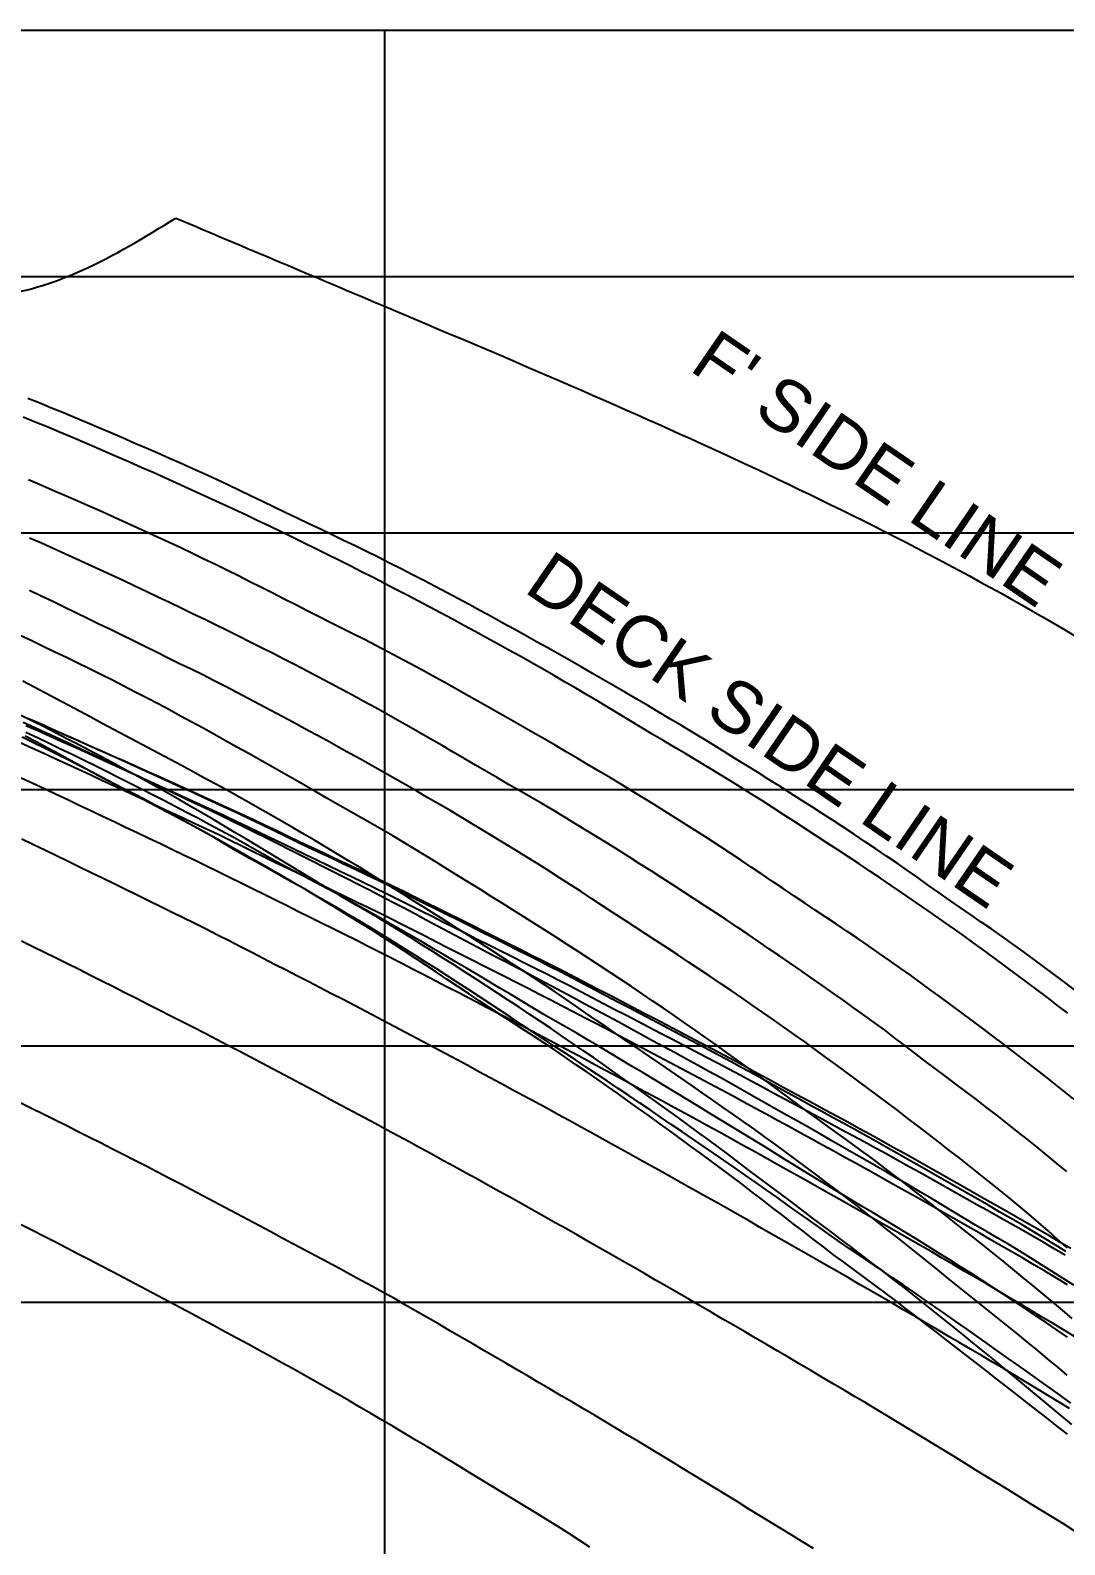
# Model space of a CAD drawing. Header units: millimetres. Extents: x 219888 to 472088, y 91183 to 209983.
# Drawn here: x 441604 to 449671, y 129529 to 141339 of the extents above; entities that cross this region are included whole.
import ezdxf

# ---------------------------------------------------------------- set-up
doc = ezdxf.new("R2010")
doc.units = ezdxf.units.MM
for name, color, linetype in [('Waterlines', 7, 'Continuous'), ('纵剖面图', 7, 'Continuous'), ('网格线和标注', 7, 'Continuous')]:
    doc.layers.add(name, color=color, linetype=linetype)
doc.styles.get("Standard").update_dxf_attribs({"font": 'arial.ttf', "height": 600})

msp = doc.modelspace()

# ---------------------------------------------------------------- linework, layer by layer
at = {"layer": 'Waterlines', "color": 135}
for points in [[(449747.434, 133855.776), (449667.794, 133916.256), (449587.944, 133976.386), (449507.824, 134036.146), (449427.244, 134095.626), (449346.524, 134154.506), (449265.264, 134212.936), (449183.774, 134270.696), (449101.784, 134328.096), (449019.694, 134385.016), (448937.284, 134441.886), (448855.054, 134498.686), (448772.994, 134555.806), (448691.124, 134613.286), (448609.324, 134670.946), (448527.444, 134728.526), (448445.554, 134785.776), (448363.204, 134842.806), (448280.754, 134899.286), (448197.814, 134955.446), (448114.754, 135011.056), (448031.324, 135066.416), (447947.734, 135121.416), (447864.054, 135176.086), (447780.114, 135230.566), (447696.024, 135284.806), (447611.904, 135338.746), (447527.534, 135392.546), (447443.044, 135446.136), (447358.434, 135499.496), (447273.724, 135552.656), (447188.854, 135605.626), (447103.874, 135658.376), (447018.774, 135710.916), (446933.524, 135763.236), (446848.144, 135815.336), (446762.634, 135867.216), (446676.994, 135918.856), (446591.194, 135970.296), (446505.294, 136021.496), (446419.234, 136072.486), (446333.064, 136123.256), (446246.774, 136173.806), (446160.354, 136224.146), (446073.814, 136274.276), (445987.134, 136324.216), (445900.324, 136373.966), (445813.474, 136423.506), (445726.464, 136472.866), (445639.384, 136522.046), (445552.154, 136571.056), (445464.854, 136619.836), (445377.434, 136668.406), (445289.854, 136716.756), (445202.174, 136764.846), (445114.314, 136812.696), (445026.304, 136860.266), (444938.194, 136907.526), (444849.864, 136954.506), (444761.374, 137001.156), (444672.724, 137047.476), (444583.914, 137093.426), (444494.864, 137139.016), (444405.634, 137184.236), (444316.244, 137229.026), (444226.614, 137273.446), (444136.854, 137317.536), (444046.934, 137361.326), (443956.924, 137404.856), (443866.834, 137448.136), (443776.504, 137491.326), (443686.294, 137534.286), (443595.894, 137577.226), (443505.774, 137620.056), (443415.384, 137663.176), (443325.374, 137706.586), (443235.564, 137750.466), (443145.594, 137794.096), (443054.974, 137836.846), (442964.044, 137878.586), (442872.764, 137919.746), (442781.384, 137960.466), (442689.894, 138000.866), (442598.294, 138040.996), (442506.514, 138080.936), (442414.724, 138120.636), (442322.814, 138160.146), (442230.814, 138199.476), (442138.784, 138238.596), (442046.644, 138277.536), (441954.444, 138316.256), (441862.134, 138354.786), (441769.724, 138393.086), (441677.254, 138431.116), (441584.664, 138468.876)], [(449694.464, 133674.056), (449615.064, 133734.996), (449535.474, 133795.666), (449455.714, 133856.056), (449375.754, 133916.196), (449295.604, 133976.056), (449215.224, 134035.626), (449134.624, 134094.876), (449053.794, 134153.826), (448972.724, 134212.436), (448891.424, 134270.736), (448809.874, 134328.716), (448728.094, 134386.366), (448646.114, 134443.696), (448563.894, 134500.736), (448481.484, 134557.486), (448398.994, 134613.886), (448316.204, 134670.116), (448233.224, 134726.116), (448150.154, 134781.876), (448066.934, 134837.426), (447983.594, 134892.776), (447900.124, 134947.956), (447816.564, 135002.946), (447732.864, 135057.766), (447649.074, 135112.396), (447565.154, 135166.846), (447481.124, 135221.106), (447396.954, 135275.156), (447312.674, 135328.946), (447228.144, 135382.566), (447143.514, 135435.826), (447058.604, 135488.776), (446973.594, 135541.156), (446888.134, 135593.096), (446802.314, 135644.536), (446716.224, 135695.576), (446630.104, 135746.356), (446543.974, 135797.256), (446457.954, 135848.516), (446372.294, 135899.976), (446286.474, 135951.696), (446200.724, 136003.386), (446115.074, 136054.866), (446029.124, 136106.276), (445943.084, 136157.406), (445856.954, 136208.186), (445770.544, 136258.676), (445683.904, 136308.806), (445597.144, 136358.506), (445510.114, 136407.906), (445422.904, 136456.986), (445335.534, 136505.756), (445248.084, 136554.206), (445160.394, 136602.446), (445072.594, 136650.406), (444984.644, 136698.116), (444896.554, 136745.576), (444808.364, 136792.796), (444719.994, 136839.786), (444631.574, 136886.526), (444542.994, 136933.036), (444454.294, 136979.286), (444365.444, 137025.316), (444276.504, 137071.076), (444187.414, 137116.586), (444098.184, 137161.846), (444008.834, 137206.826), (443919.334, 137251.546), (443829.724, 137295.986), (443739.984, 137340.156), (443650.084, 137384.066), (443560.034, 137427.686), (443469.874, 137471.036), (443379.584, 137514.106), (443289.164, 137556.906), (443198.604, 137599.426), (443107.924, 137641.676), (443017.084, 137683.666), (442926.174, 137725.376), (442835.154, 137766.826), (442743.984, 137808.036), (442652.694, 137849.006), (442561.324, 137889.716), (442469.814, 137930.206), (442378.214, 137970.456), (442286.544, 138010.466), (442194.754, 138050.256), (442102.854, 138089.826), (442010.904, 138129.166), (441918.834, 138168.306), (441826.674, 138207.216), (441734.444, 138245.906), (441642.104, 138284.396), (441549.664, 138322.666)], [(449742.164, 133002.056), (449664.304, 133064.916), (449586.084, 133127.346), (449507.544, 133189.376), (449428.724, 133251.016), (449349.604, 133312.306), (449270.274, 133373.266), (449190.774, 133433.906), (449111.034, 133494.336), (449031.104, 133554.516), (448950.994, 133614.476), (448870.754, 133674.196), (448790.324, 133733.716), (448709.774, 133792.976), (448629.034, 133851.996), (448548.164, 133910.766), (448466.964, 133969.336), (448385.664, 134027.536), (448304.014, 134085.416), (448222.224, 134142.716), (448139.914, 134199.546), (448057.214, 134255.786), (447974.114, 134311.526), (447890.914, 134366.876), (447807.584, 134422.246), (447724.334, 134477.916), (447641.474, 134533.766), (447558.494, 134589.936), (447475.594, 134646.086), (447392.814, 134702.036), (447309.744, 134757.976), (447226.584, 134813.666), (447143.384, 134868.996), (447059.814, 134924.136), (446976.054, 134978.886), (446892.034, 135033.296), (446807.944, 135087.266), (446723.494, 135141.006), (446638.854, 135194.416), (446554.014, 135247.506), (446469.004, 135300.296), (446383.904, 135352.746), (446298.564, 135404.966), (446213.024, 135456.916), (446127.374, 135508.586), (446041.564, 135559.996), (445955.574, 135611.176), (445869.444, 135662.096), (445783.194, 135712.776), (445696.804, 135763.226), (445610.284, 135813.446), (445523.674, 135863.456), (445436.934, 135913.276), (445350.044, 135962.926), (445263.104, 136012.376), (445176.054, 136061.676), (445088.904, 136110.786), (445001.644, 136159.736), (444914.304, 136208.486), (444826.854, 136257.056), (444739.344, 136305.376), (444651.594, 136353.536), (444563.894, 136401.296), (444475.884, 136448.776), (444387.534, 136495.816), (444298.944, 136541.996), (444209.784, 136587.166), (444120.144, 136631.686), (444030.514, 136676.376), (443941.274, 136721.506), (443852.094, 136766.966), (443763.014, 136812.486), (443673.794, 136858.066), (443584.714, 136903.476), (443495.444, 136948.826), (443406.264, 136993.926), (443316.824, 137038.886), (443227.304, 137083.596), (443137.644, 137128.026), (443047.814, 137172.126), (442957.854, 137215.846), (442867.684, 137259.186), (442777.354, 137302.176), (442686.854, 137344.786), (442596.274, 137387.026), (442505.444, 137428.986), (442414.504, 137470.596), (442323.354, 137511.926), (442232.114, 137552.946), (442140.724, 137593.686), (442049.254, 137634.146), (441957.604, 137674.366), (441865.944, 137714.316), (441774.104, 137754.066), (441682.204, 137793.586), (441590.234, 137832.886)], [(449686.474, 132438.576), (449609.594, 132502.686), (449532.344, 132566.336), (449454.734, 132629.506), (449376.714, 132692.226), (449298.354, 132754.446), (449219.704, 132816.176), (449140.684, 132877.586), (449061.444, 132938.656), (448982.004, 132999.456), (448902.274, 133060.096), (448822.534, 133120.476), (448742.734, 133180.646), (448662.714, 133240.826), (448582.774, 133300.916), (448503.014, 133361.016), (448423.504, 133421.556), (448344.204, 133482.606), (448264.234, 133543.016), (448183.574, 133602.296), (448102.504, 133660.956), (448021.054, 133719.286), (447939.444, 133777.286), (447857.614, 133835.066), (447775.724, 133892.556), (447693.674, 133949.856), (447611.474, 134006.956), (447529.154, 134063.856), (447446.724, 134120.536), (447364.114, 134177.036), (447281.384, 134233.336), (447198.514, 134289.406), (447115.484, 134345.266), (447032.294, 134400.886), (446948.934, 134456.236), (446865.414, 134511.356), (446781.734, 134566.226), (446697.914, 134620.846), (446613.944, 134675.256), (446529.794, 134729.456), (446445.534, 134783.426), (446361.144, 134837.156), (446276.564, 134890.686), (446191.854, 134943.976), (446106.944, 134997.076), (446022.124, 135049.766), (445936.974, 135102.266), (445851.644, 135154.456), (445766.094, 135206.256), (445680.364, 135257.496), (445594.084, 135308.226), (445507.544, 135358.276), (445420.584, 135408.166), (445333.884, 135458.076), (445247.274, 135508.366), (445160.854, 135558.836), (445074.514, 135609.346), (444988.014, 135659.906), (444901.664, 135710.266), (444815.074, 135760.586), (444728.374, 135810.706), (444641.744, 135860.526), (444554.804, 135910.186), (444467.704, 135959.536), (444380.454, 136008.536), (444292.994, 136057.166), (444205.314, 136105.406), (444117.424, 136153.276), (444029.354, 136200.766), (443941.084, 136247.906), (443852.644, 136294.676), (443764.074, 136341.076), (443675.244, 136387.186), (443586.264, 136432.986), (443497.114, 136478.476), (443407.784, 136523.676), (443318.384, 136568.566), (443228.814, 136613.216), (443139.124, 136657.606), (443049.324, 136701.746), (442959.454, 136745.656), (442869.424, 136789.376), (442779.294, 136832.886), (442689.114, 136876.196), (442598.794, 136919.336), (442508.434, 136962.266), (442417.994, 137005.006), (442327.434, 137047.556), (442236.724, 137089.946), (442145.994, 137132.086), (442055.174, 137174.006), (441964.254, 137215.646), (441873.104, 137257.056), (441781.964, 137298.056), (441690.504, 137338.696), (441598.854, 137378.776)], [(449691.244, 131844.756), (449615.554, 131909.976), (449540.334, 131975.876), (449465.284, 132042.066), (449389.584, 132107.576), (449312.754, 132172.166), (449235.494, 132235.686), (449157.684, 132298.756), (449079.464, 132361.476), (449001.174, 132423.776), (448922.644, 132485.796), (448843.864, 132547.636), (448764.944, 132609.256), (448685.924, 132670.616), (448606.704, 132731.826), (448527.324, 132792.826), (448447.854, 132853.596), (448368.174, 132914.206), (448288.354, 132974.586), (448208.364, 133034.756), (448128.204, 133094.686), (448047.894, 133154.366), (447967.384, 133213.816), (447886.694, 133273.016), (447805.844, 133331.966), (447724.784, 133390.666), (447643.474, 133449.176), (447562.054, 133507.366), (447480.434, 133565.286), (447398.644, 133622.906), (447316.634, 133680.246), (447234.444, 133737.286), (447152.044, 133794.006), (447069.304, 133850.506), (446986.434, 133906.586), (446903.364, 133962.326), (446820.094, 134017.756), (446736.504, 134073.016), (446652.934, 134127.956), (446569.254, 134182.706), (446485.314, 134237.446), (446401.564, 134292.016), (446317.654, 134346.746), (446234.054, 134401.516), (446150.384, 134456.616), (446066.904, 134511.726), (445983.344, 134566.786), (445899.544, 134621.666), (445815.704, 134676.086), (445731.344, 134730.286), (445646.924, 134783.966), (445562.124, 134837.376), (445477.274, 134890.356), (445392.114, 134943.096), (445306.884, 134995.466), (445221.384, 135047.616), (445135.754, 135099.456), (445049.984, 135151.016), (444964.034, 135202.326), (444877.914, 135253.346), (444791.624, 135304.116), (444705.224, 135354.586), (444618.614, 135404.816), (444531.914, 135454.736), (444444.984, 135504.396), (444357.954, 135553.766), (444270.734, 135602.846), (444183.344, 135651.686), (444095.854, 135700.286), (444008.224, 135748.666), (443920.494, 135796.826), (443832.654, 135844.806), (443744.704, 135892.586), (443656.644, 135940.186), (443568.464, 135987.606), (443480.204, 136034.846), (443391.874, 136081.876), (443303.524, 136128.626), (443215.094, 136175.126), (443126.304, 136221.436), (443037.634, 136267.106), (442948.164, 136311.976), (442858.134, 136355.606), (442767.944, 136399.646), (442678.054, 136443.906), (442588.194, 136488.256), (442498.424, 136532.546), (442408.654, 136576.796), (442318.884, 136620.956), (442228.964, 136665.076), (442139.034, 136709.056), (442049.084, 136752.876), (441959.014, 136796.566), (441868.864, 136840.066), (441778.624, 136883.346), (441688.244, 136926.386), (441597.774, 136969.096)], [(449728.574, 131292.796), (449652.384, 131357.666), (449575.844, 131422.146), (449498.984, 131486.286), (449421.874, 131550.096), (449344.504, 131613.636), (449267.074, 131676.866), (449189.344, 131739.996), (449111.494, 131802.916), (449033.514, 131865.646), (448955.394, 131928.216), (448877.134, 131990.616), (448798.774, 132052.836), (448720.274, 132114.876), (448641.614, 132176.736), (448562.834, 132238.386), (448483.894, 132299.776), (448404.644, 132361.006), (448325.284, 132421.836), (448245.544, 132482.336), (448165.644, 132542.166), (448085.134, 132601.596), (448004.224, 132660.526), (447923.014, 132719.116), (447841.794, 132777.516), (447760.604, 132836.136), (447679.794, 132895.016), (447598.974, 132954.286), (447518.484, 133013.516), (447437.804, 133072.926), (447357.114, 133132.256), (447276.504, 133191.346), (447195.614, 133250.376), (447114.574, 133309.196), (447033.364, 133367.726), (446952.094, 133425.876), (446870.434, 133483.836), (446788.564, 133541.466), (446706.504, 133598.786), (446624.214, 133655.796), (446541.744, 133712.496), (446459.104, 133768.866), (446376.214, 133824.996), (446293.144, 133880.806), (446209.884, 133936.366), (446126.494, 133991.606), (446042.854, 134046.636), (445959.104, 134101.386), (445875.174, 134155.896), (445791.104, 134210.166), (445706.874, 134264.216), (445622.504, 134318.036), (445538.024, 134371.686), (445453.444, 134425.146), (445368.734, 134478.456), (445283.964, 134531.626), (445199.094, 134584.656), (445114.144, 134637.566), (445029.144, 134690.346), (444944.024, 134743.006), (444858.824, 134795.576), (444773.614, 134847.956), (444688.254, 134900.246), (444602.774, 134952.386), (444517.604, 135004.096), (444431.884, 135055.746), (444346.034, 135106.586), (444258.764, 135155.846), (444171.614, 135205.286), (444084.554, 135255.046), (443997.704, 135304.766), (443910.834, 135354.516), (443823.954, 135404.216), (443737.014, 135453.896), (443650.064, 135503.466), (443563.074, 135552.976), (443476.054, 135602.366), (443388.954, 135651.646), (443301.814, 135700.796), (443214.544, 135749.806), (443127.174, 135798.646), (443039.724, 135847.246), (442952.124, 135895.616), (442864.374, 135943.686), (442776.434, 135991.436), (442688.334, 136038.836), (442600.064, 136085.846), (442511.434, 136132.526), (442422.694, 136178.736), (442333.724, 136224.526), (442244.514, 136269.866), (442155.114, 136314.796), (442065.504, 136359.306), (441975.644, 136403.446), (441885.664, 136447.206), (441795.454, 136490.646), (441705.134, 136533.776), (441614.744, 136576.616), (441524.184, 136619.256)], [(449689.644, 130850.236), (449613.104, 130914.666), (449536.574, 130978.826), (449459.844, 131042.836), (449382.894, 131106.606), (449305.594, 131169.736), (449227.214, 131231.726), (449148.824, 131294.126), (449070.734, 131356.996), (448992.944, 131419.786), (448915.094, 131482.666), (448837.274, 131545.486), (448759.364, 131608.306), (448681.454, 131671.006), (448603.464, 131733.646), (448525.434, 131796.166), (448447.264, 131858.586), (448369.024, 131920.846), (448290.644, 131982.956), (448212.134, 132044.866), (448133.414, 132106.546), (448054.534, 132167.986), (447975.424, 132229.156), (447896.124, 132290.046), (447816.604, 132350.646), (447736.794, 132410.936), (447656.794, 132470.886), (447576.534, 132530.516), (447495.934, 132589.886), (447415.264, 132648.816), (447334.254, 132707.486), (447253.014, 132765.866), (447171.554, 132823.936), (447089.934, 132881.706), (447008.084, 132939.216), (446926.094, 132996.476), (446843.974, 133053.526), (446761.714, 133110.406), (446679.374, 133167.116), (446596.904, 133223.726), (446514.384, 133280.206), (446431.814, 133336.596), (446349.204, 133392.916), (446266.644, 133449.116), (446183.904, 133505.406), (446101.254, 133561.666), (446018.764, 133617.936), (445936.504, 133674.386), (445854.544, 133731.406), (445772.194, 133788.506), (445689.214, 133844.566), (445605.834, 133899.966), (445522.164, 133955.036), (445438.454, 134009.806), (445354.654, 134064.366), (445270.704, 134118.776), (445186.684, 134173.026), (445102.584, 134227.116), (445018.384, 134281.066), (444934.074, 134334.876), (444849.684, 134388.546), (444765.224, 134442.046), (444680.624, 134495.406), (444595.944, 134548.586), (444511.134, 134601.596), (444426.214, 134654.386), (444341.164, 134706.956), (444255.934, 134759.306), (444170.554, 134811.396), (444085.044, 134863.236), (443999.354, 134914.816), (443913.494, 134966.136), (443827.514, 135017.166), (443741.344, 135067.906), (443655.054, 135118.336), (443568.524, 135168.506), (443481.864, 135218.346), (443395.044, 135267.866), (443307.934, 135317.126), (443220.714, 135365.996), (443133.344, 135414.526), (443045.784, 135462.686), (442957.864, 135510.606), (442869.924, 135558.116), (442781.854, 135605.316), (442693.474, 135652.376), (442605.174, 135699.186), (442516.854, 135745.866), (442428.344, 135792.636), (442340.064, 135839.396), (442251.764, 135886.476), (442163.764, 135933.826), (442075.894, 135981.366), (441987.944, 136028.966), (441899.824, 136076.416), (441811.514, 136123.526), (441723.124, 136170.146), (441634.304, 136216.406), (441545.424, 136262.156)], [(449718.854, 131837.426), (449632.794, 131888.156), (449546.474, 131938.786), (449460.124, 131989.166), (449373.744, 132039.236), (449287.084, 132088.886), (449200.004, 132137.906), (449112.634, 132186.856), (449025.434, 132236.186), (448938.474, 132285.586), (448851.464, 132335.056), (448764.494, 132384.446), (448677.514, 132433.746), (448590.384, 132483.006), (448503.304, 132532.066), (448416.044, 132581.036), (448328.714, 132629.816), (448241.284, 132678.376), (448153.724, 132726.706), (448066.064, 132774.826), (447978.344, 132822.756), (447890.484, 132870.546), (447802.634, 132918.176), (447714.614, 132965.766), (447626.684, 133013.206), (447538.664, 133060.676), (447450.704, 133108.146), (447362.894, 133155.786), (447275.354, 133203.756), (447187.584, 133251.816), (447099.454, 133299.446), (447011.104, 133346.606), (446922.704, 133393.426), (446834.164, 133440.126), (446745.634, 133486.686), (446657.064, 133533.166), (446568.524, 133579.576), (446479.894, 133625.956), (446391.264, 133672.276), (446302.624, 133718.566), (446213.934, 133764.806), (446125.254, 133811.026), (446036.494, 133857.216), (445947.684, 133903.376), (445859.114, 133949.336), (445770.454, 133995.206), (445681.844, 134040.596), (445591.974, 134085.216), (445502.334, 134130.106), (445412.864, 134174.996), (445323.494, 134219.836), (445234.084, 134264.686), (445144.664, 134309.516), (445055.274, 134354.276), (444965.804, 134399.026), (444876.324, 134443.716), (444786.834, 134488.326), (444697.304, 134532.856), (444607.694, 134577.306), (444518.034, 134621.606), (444428.274, 134665.746), (444338.494, 134709.586), (444248.624, 134753.036), (444158.334, 134796.176), (444068.014, 134838.796), (443977.504, 134881.096), (443886.764, 134923.396), (443796.154, 134965.946), (443705.854, 135008.836), (443615.644, 135051.896), (443525.244, 135095.066), (443434.974, 135138.026), (443344.524, 135180.856), (443254.034, 135223.406), (443163.344, 135265.716), (443072.614, 135307.666), (442981.654, 135349.356), (442890.594, 135390.756), (442799.474, 135431.896), (442708.244, 135472.876), (442616.934, 135513.696), (442525.594, 135554.396), (442434.244, 135594.976), (442342.754, 135635.536), (442251.384, 135675.966), (442159.864, 135716.436), (442068.694, 135756.776), (441977.294, 135797.336), (441886.134, 135838.196), (441795.084, 135879.226), (441703.384, 135919.556), (441611.244, 135959.276), (441519.254, 135998.606)], [(449726.054, 130466.426), (449649.074, 130530.366), (449572.074, 130594.296), (449495.114, 130658.186), (449418.054, 130722.066), (449341.014, 130785.886), (449263.944, 130849.646), (449186.734, 130913.396), (449109.494, 130977.006), (449032.164, 131040.486), (448954.704, 131103.826), (448877.084, 131166.976), (448799.324, 131229.926), (448721.374, 131292.646), (448643.194, 131355.146), (448564.844, 131417.376), (448486.244, 131479.356), (448407.464, 131541.046), (448328.454, 131602.506), (448249.304, 131663.646), (448169.904, 131724.596), (448090.354, 131785.326), (448010.694, 131845.866), (447930.904, 131906.276), (447851.024, 131966.546), (447771.094, 132026.706), (447691.084, 132086.796), (447611.034, 132146.796), (447530.914, 132206.786), (447450.864, 132266.686), (447370.784, 132326.626), (447290.824, 132386.576), (447210.944, 132446.796), (447131.744, 132507.396), (447052.194, 132568.226), (446971.844, 132628.316), (446891.234, 132687.836), (446810.434, 132747.006), (446729.504, 132805.896), (446648.404, 132864.566), (446567.194, 132923.036), (446485.854, 132981.316), (446404.364, 133039.396), (446322.764, 133097.306), (446241.024, 133155.036), (446159.144, 133212.566), (446077.114, 133269.906), (445994.964, 133327.016), (445912.654, 133383.926), (445830.164, 133440.596), (445747.524, 133497.006), (445664.694, 133553.156), (445581.704, 133609.016), (445498.504, 133664.646), (445415.154, 133720.006), (445331.634, 133775.136), (445247.954, 133830.026), (445164.134, 133884.676), (445080.164, 133939.106), (444996.024, 133993.306), (444911.754, 134047.276), (444827.344, 134100.996), (444742.734, 134154.486), (444658.124, 134207.596), (444573.204, 134260.476), (444488.134, 134312.976), (444402.674, 134365.086), (444316.994, 134416.426), (444230.784, 134466.926), (444144.064, 134517.266), (444057.764, 134567.996), (443971.854, 134619.266), (443886.024, 134670.886), (443800.344, 134722.586), (443714.584, 134774.416), (443628.964, 134826.166), (443543.234, 134877.906), (443457.574, 134929.536), (443371.774, 134981.116), (443285.964, 135032.546), (443200.034, 135083.826), (443113.974, 135134.936), (443027.814, 135185.806), (442941.494, 135236.396), (442854.994, 135286.686), (442768.274, 135336.636), (442681.374, 135386.206), (442594.234, 135435.406), (442506.864, 135484.196), (442419.274, 135532.576), (442331.444, 135580.546), (442243.404, 135628.116), (442155.194, 135675.266), (442066.694, 135722.106), (441978.064, 135768.566), (441889.264, 135814.706), (441800.334, 135860.526), (441711.234, 135906.096), (441622.024, 135951.416), (441532.694, 135996.526)], [(449680.404, 131815.466), (449594.894, 131867.346), (449509.504, 131919.006), (449424.004, 131970.646), (449338.844, 132022.376), (449252.074, 132073.076), (449165.434, 132123.236), (449078.734, 132173.256), (448992.004, 132223.196), (448905.294, 132273.016), (448818.534, 132322.776), (448731.744, 132372.456), (448644.904, 132422.056), (448558.004, 132471.576), (448471.084, 132520.986), (448384.074, 132570.266), (448296.944, 132619.426), (448209.724, 132668.386), (448122.464, 132717.046), (448035.014, 132765.466), (447947.424, 132813.636), (447859.734, 132861.536), (447771.934, 132909.246), (447684.104, 132956.876), (447596.334, 133004.666), (447508.674, 133052.966), (447421.134, 133101.546), (447333.584, 133149.996), (447246.014, 133198.056), (447158.004, 133245.926), (447069.894, 133293.446), (446981.704, 133340.676), (446893.424, 133387.696), (446805.094, 133434.586), (446716.704, 133481.376), (446628.264, 133528.076), (446539.824, 133574.706), (446451.304, 133621.306), (446362.814, 133667.826), (446274.254, 133714.336), (446185.694, 133760.816), (446097.054, 133807.276), (446008.444, 133853.706), (445919.964, 133900.036), (445831.554, 133946.296), (445743.344, 133992.476), (445654.034, 134038.336), (445564.674, 134083.616), (445475.364, 134128.796), (445386.084, 134173.916), (445296.804, 134218.966), (445207.514, 134263.976), (445118.174, 134308.936), (445028.814, 134353.856), (444939.444, 134398.706), (444850.004, 134443.506), (444760.574, 134488.216), (444671.094, 134532.846), (444581.524, 134577.376), (444491.874, 134621.786), (444402.124, 134666.036), (444312.314, 134709.996), (444222.484, 134753.566), (444132.454, 134796.796), (444042.234, 134839.626), (443951.834, 134882.126), (443861.294, 134924.516), (443770.714, 134967.266), (443680.704, 135010.506), (443590.574, 135054.246), (443500.624, 135097.926), (443410.424, 135141.516), (443320.234, 135184.756), (443229.914, 135227.666), (443139.434, 135270.246), (443048.704, 135312.566), (442957.924, 135354.546), (442867.034, 135396.296), (442776.084, 135437.856), (442685.034, 135479.286), (442593.954, 135520.586), (442502.864, 135561.786), (442411.724, 135602.896), (442320.504, 135643.946), (442229.284, 135684.936), (442138.014, 135725.886), (442046.764, 135766.766), (441955.624, 135807.566), (441864.344, 135848.396), (441773.214, 135889.206), (441682.494, 135930.196), (441590.344, 135970.156)], [(449719.114, 130632.776), (449637.994, 130691.296), (449556.684, 130749.596), (449475.264, 130807.686), (449393.794, 130865.596), (449312.164, 130923.456), (449230.494, 130981.216), (449148.814, 131038.886), (449067.074, 131096.516), (448985.284, 131154.066), (448903.434, 131211.546), (448821.554, 131268.946), (448739.614, 131326.276), (448657.634, 131383.506), (448575.544, 131440.656), (448493.414, 131497.656), (448411.264, 131554.426), (448328.864, 131611.066), (448246.184, 131667.376), (448163.314, 131722.966), (448080.084, 131778.076), (447996.834, 131833.906), (447914.544, 131890.786), (447832.634, 131948.466), (447751.034, 132006.376), (447669.524, 132064.346), (447588.024, 132122.316), (447506.494, 132180.196), (447424.834, 132238.016), (447343.084, 132295.676), (447261.254, 132353.166), (447179.334, 132410.476), (447097.254, 132467.626), (447015.054, 132524.566), (446932.684, 132581.356), (446850.274, 132637.946), (446767.724, 132694.416), (446685.114, 132750.746), (446602.414, 132806.976), (446519.634, 132863.126), (446436.804, 132919.156), (446353.904, 132975.106), (446270.974, 133030.946), (446187.954, 133086.726), (446104.834, 133142.456), (446021.734, 133198.036), (445938.454, 133253.566), (445855.064, 133308.976), (445772.074, 133363.806), (445688.334, 133417.626), (445604.534, 133473.016), (445521.124, 133528.526), (445437.804, 133583.896), (445354.384, 133639.196), (445270.944, 133694.316), (445187.404, 133749.306), (445103.774, 133804.126), (445020.034, 133858.776), (444936.154, 133913.236), (444852.154, 133967.496), (444768.004, 134021.516), (444683.694, 134075.296), (444599.204, 134128.796), (444514.504, 134181.986), (444429.604, 134234.796), (444344.434, 134287.206), (444258.964, 134339.176), (444173.244, 134390.706), (444087.274, 134441.806), (444001.064, 134492.496), (443914.594, 134542.826), (443827.904, 134592.776), (443740.994, 134642.386), (443654.074, 134691.576), (443566.754, 134740.646), (443479.544, 134789.356), (443392.394, 134837.896), (443305.174, 134886.596), (443218.344, 134935.886), (443132.304, 134986.736), (443046.214, 135037.556), (442959.044, 135087.186), (442871.624, 135135.836), (442783.874, 135183.996), (442695.944, 135231.716), (442607.864, 135279.096), (442519.634, 135326.176), (442431.234, 135372.986), (442342.724, 135419.536), (442254.084, 135465.826), (442165.324, 135511.876), (442076.394, 135557.696), (441987.394, 135603.256), (441898.234, 135648.576), (441809.004, 135693.626), (441719.564, 135738.436), (441630.004, 135782.976), (441540.374, 135827.236)], [(449742.794, 131552.086), (449658.384, 131605.866), (449573.934, 131659.336), (449489.394, 131712.496), (449404.534, 131765.376), (449319.304, 131817.776), (449233.724, 131869.326), (449147.824, 131919.986), (449061.334, 131970.696), (448975.454, 132021.726), (448889.554, 132073.256), (448803.754, 132124.796), (448717.954, 132176.226), (448632.064, 132227.496), (448546.064, 132278.546), (448459.844, 132329.446), (448373.604, 132380.056), (448287.194, 132430.456), (448200.704, 132480.616), (448114.054, 132530.596), (448027.334, 132580.406), (447940.564, 132630.066), (447853.704, 132679.646), (447766.784, 132729.126), (447679.824, 132778.536), (447592.844, 132827.846), (447505.804, 132877.126), (447418.754, 132926.326), (447331.614, 132975.506), (447244.384, 133024.696), (447157.574, 133073.606), (447070.844, 133122.476), (446983.434, 133171.526), (446895.644, 133219.756), (446807.764, 133267.896), (446719.994, 133315.896), (446632.224, 133363.826), (446544.424, 133411.716), (446456.614, 133459.546), (446368.774, 133507.336), (446280.874, 133555.076), (446192.974, 133602.746), (446105.024, 133650.366), (446017.034, 133697.906), (445929.024, 133745.356), (445840.924, 133792.716), (445752.724, 133839.966), (445664.434, 133887.046), (445576.104, 133933.906), (445487.774, 133980.486), (445399.334, 134026.876), (445310.754, 134073.106), (445222.074, 134119.226), (445133.374, 134165.326), (445044.714, 134211.606), (444956.214, 134258.336), (444868.064, 134305.556), (444780.114, 134352.956), (444691.844, 134400.396), (444603.554, 134447.476), (444515.114, 134494.216), (444426.494, 134540.576), (444337.684, 134586.606), (444248.724, 134632.366), (444159.674, 134677.936), (444070.584, 134723.316), (443981.424, 134768.566), (443892.174, 134813.716), (443802.864, 134858.766), (443713.544, 134903.716), (443624.154, 134948.566), (443534.724, 134993.346), (443445.264, 135038.016), (443355.724, 135082.606), (443266.204, 135127.036), (443176.674, 135171.276), (443087.034, 135215.286), (442997.274, 135258.566), (442906.444, 135300.586), (442815.734, 135343.616), (442725.524, 135386.796), (442635.204, 135430.116), (442545.024, 135473.356), (442454.844, 135516.556), (442364.574, 135559.686), (442274.314, 135602.726), (442183.984, 135645.636), (442093.564, 135688.426), (442003.124, 135731.036), (441912.544, 135773.466), (441821.894, 135815.656), (441731.054, 135857.596), (441640.134, 135899.146), (441549.054, 135940.296)], [(449692.944, 130389.476), (449614.164, 130451.096), (449535.304, 130512.696), (449456.444, 130574.246), (449377.654, 130635.726), (449298.734, 130697.286), (449219.844, 130758.826), (449140.954, 130820.336), (449062.054, 130881.816), (448983.154, 130943.246), (448904.204, 131004.656), (448825.194, 131066.026), (448746.164, 131127.306), (448667.094, 131188.496), (448587.874, 131249.656), (448508.614, 131310.656), (448429.284, 131371.486), (448349.744, 131432.196), (448270.134, 131492.546), (448190.184, 131552.596), (448109.964, 131612.236), (448029.504, 131671.576), (447948.934, 131730.916), (447868.634, 131790.476), (447788.634, 131850.686), (447709.224, 131911.426), (447629.974, 131972.676), (447550.994, 132033.976), (447472.044, 132095.266), (447392.844, 132156.606), (447313.714, 132217.636), (447234.234, 132278.576), (447154.614, 132339.196), (447074.854, 132399.486), (446994.774, 132459.506), (446914.514, 132519.196), (446834.044, 132578.626), (446753.414, 132637.796), (446672.604, 132696.756), (446591.644, 132755.496), (446510.554, 132814.046), (446429.314, 132872.406), (446347.944, 132930.556), (446266.414, 132988.536), (446184.774, 133046.296), (446102.994, 133103.846), (446021.054, 133161.156), (445938.894, 133218.236), (445856.654, 133274.936), (445774.024, 133331.356), (445691.154, 133387.246), (445607.904, 133442.516), (445524.254, 133497.146), (445440.184, 133551.366), (445355.954, 133605.536), (445271.954, 133659.976), (445188.454, 133714.956), (445105.314, 133770.406), (445022.104, 133826.236), (444939.174, 133881.956), (444855.994, 133937.776), (444772.774, 133993.396), (444689.554, 134048.706), (444605.984, 134103.836), (444522.254, 134158.586), (444438.274, 134212.956), (444354.064, 134266.846), (444269.514, 134320.336), (444184.674, 134373.386), (444099.624, 134426.026), (444014.334, 134478.276), (443928.854, 134530.146), (443843.124, 134581.706), (443757.184, 134632.906), (443671.044, 134683.776), (443584.724, 134734.316), (443498.214, 134784.526), (443411.524, 134834.406), (443324.654, 134883.956), (443237.594, 134933.176), (443150.324, 134982.056), (443062.894, 135030.566), (442975.164, 135078.746), (442887.324, 135126.536), (442799.314, 135174.016), (442711.164, 135221.186), (442622.924, 135268.126), (442534.434, 135314.966), (442446.054, 135361.596), (442357.524, 135408.276), (442269.234, 135454.926), (442180.904, 135501.916), (442092.934, 135549.326), (442005.214, 135597.356), (441917.564, 135645.746), (441830.084, 135693.876), (441741.964, 135741.706), (441653.694, 135788.816), (441565.134, 135835.346)], [(449693.374, 131146.756), (449610.664, 131202.956), (449527.794, 131258.966), (449444.804, 131314.746), (449361.624, 131370.246), (449278.204, 131425.456), (449194.624, 131480.316), (449110.824, 131534.856), (449026.824, 131589.106), (448942.654, 131643.036), (448858.244, 131696.716), (448773.694, 131750.086), (448688.994, 131803.166), (448604.044, 131856.016), (448518.994, 131908.556), (448433.834, 131960.816), (448348.364, 132012.886), (448262.934, 132064.586), (448177.224, 132116.096), (448091.384, 132167.396), (448005.654, 132218.456), (447919.684, 132269.746), (447834.014, 132321.186), (447748.484, 132373.126), (447663.174, 132425.526), (447578.214, 132478.056), (447493.054, 132530.846), (447408.074, 132583.516), (447322.944, 132636.216), (447237.844, 132688.736), (447152.694, 132741.106), (447067.334, 132793.416), (446981.994, 132845.526), (446896.584, 132897.496), (446811.074, 132949.386), (446725.534, 133001.166), (446639.914, 133052.886), (446554.284, 133104.516), (446468.624, 133156.076), (446382.864, 133207.596), (446297.134, 133259.016), (446211.314, 133310.396), (446125.434, 133361.706), (446039.604, 133412.866), (445953.704, 133463.946), (445867.704, 133514.866), (445781.564, 133565.566), (445695.444, 133615.436), (445608.254, 133664.826), (445522.014, 133715.846), (445436.014, 133767.266), (445350.264, 133818.656), (445264.444, 133870.086), (445178.564, 133921.466), (445092.724, 133972.736), (445006.804, 134023.906), (444920.804, 134074.946), (444834.744, 134125.836), (444748.544, 134176.586), (444662.274, 134227.106), (444575.814, 134277.416), (444489.224, 134327.446), (444402.464, 134377.146), (444315.444, 134426.446), (444228.204, 134475.326), (444140.774, 134523.776), (444053.094, 134571.846), (443965.284, 134619.536), (443877.164, 134666.986), (443789.044, 134714.106), (443700.904, 134761.056), (443612.624, 134808.076), (443524.544, 134855.296), (443436.904, 134903.126), (443349.554, 134952.096), (443262.724, 135001.496), (443175.474, 135050.746), (443087.884, 135099.176), (442999.984, 135146.686), (442911.584, 135193.586), (442822.874, 135240.066), (442734.144, 135286.116), (442645.184, 135331.916), (442556.164, 135377.436), (442467.004, 135422.756), (442377.754, 135467.866), (442288.414, 135512.776), (442198.974, 135557.496), (442109.384, 135602.016), (442019.754, 135646.306), (441930.044, 135690.346), (441840.094, 135734.156), (441750.144, 135777.556), (441659.894, 135820.596), (441569.404, 135863.076)], [(449675.284, 131786.196), (449589.064, 131836.716), (449502.694, 131887.086), (449416.364, 131937.196), (449329.904, 131986.956), (449242.744, 132036.096), (449155.204, 132084.936), (449067.894, 132134.006), (448980.724, 132183.086), (448893.514, 132232.166), (448806.344, 132281.196), (448719.154, 132330.156), (448631.894, 132379.066), (448544.644, 132427.866), (448457.304, 132476.566), (448369.884, 132525.136), (448282.404, 132573.516), (448194.724, 132621.726), (448107.004, 132669.646), (448019.204, 132717.306), (447931.134, 132764.826), (447843.194, 132812.056), (447754.954, 132859.276), (447666.724, 132906.426), (447578.544, 132953.626), (447490.714, 133000.946), (447402.674, 133048.706), (447314.724, 133096.446), (447226.744, 133143.986), (447138.544, 133191.276), (447050.194, 133238.276), (446961.724, 133284.986), (446873.194, 133331.496), (446784.524, 133377.876), (446695.884, 133424.146), (446607.184, 133470.356), (446518.474, 133516.496), (446429.714, 133562.626), (446340.984, 133608.696), (446252.254, 133654.756), (446163.494, 133700.846), (446074.804, 133746.936), (445986.204, 133793.106), (445897.944, 133839.516), (445809.424, 133886.016), (445720.134, 133931.806), (445630.874, 133977.116), (445541.564, 134022.276), (445452.294, 134067.326), (445362.974, 134112.346), (445273.664, 134157.326), (445184.304, 134202.286), (445094.984, 134247.206), (445005.644, 134292.116), (444916.274, 134337.016), (444826.884, 134381.916), (444737.524, 134426.776), (444648.114, 134471.646), (444558.684, 134516.516), (444469.534, 134561.206), (444380.504, 134605.796), (444290.144, 134649.376), (444199.774, 134692.896), (444109.664, 134736.316), (444019.584, 134779.706), (443929.464, 134823.096), (443839.334, 134866.476), (443749.244, 134909.816), (443659.094, 134953.146), (443568.964, 134996.446), (443478.784, 135039.726), (443388.604, 135082.956), (443298.384, 135126.146), (443208.114, 135169.266), (443117.824, 135212.276), (443027.694, 135254.986), (442937.344, 135297.326), (442846.384, 135338.976), (442755.064, 135379.826), (442663.784, 135420.996), (442572.714, 135462.466), (442481.664, 135504.076), (442390.684, 135545.676), (442299.724, 135587.246), (442208.734, 135628.776), (442117.714, 135670.236), (442026.684, 135711.576), (441935.524, 135752.816), (441844.354, 135793.866), (441753.124, 135834.686), (441661.674, 135875.276), (441570.184, 135915.466)], [(449693.354, 131556.176), (449607.374, 131607.236), (449521.294, 131658.136), (449435.114, 131708.876), (449348.824, 131759.426), (449262.404, 131809.776), (449175.884, 131859.916), (449089.274, 131909.886), (449002.544, 131959.726), (448915.754, 132009.416), (448828.884, 132058.976), (448741.924, 132108.436), (448654.914, 132157.796), (448568.114, 132206.936), (448480.994, 132256.146), (448394.024, 132305.256), (448307.414, 132354.396), (448220.054, 132403.716), (448132.444, 132452.236), (448044.764, 132500.596), (447957.054, 132548.866), (447869.394, 132597.036), (447781.734, 132645.136), (447694.044, 132693.206), (447606.314, 132741.246), (447518.584, 132789.226), (447430.794, 132837.166), (447342.994, 132885.046), (447255.164, 132932.866), (447167.244, 132980.636), (447079.244, 133028.296), (446991.164, 133075.826), (446903.514, 133122.816), (446815.194, 133169.776), (446726.694, 133216.446), (446638.284, 133262.786), (446549.554, 133309.336), (446461.044, 133356.026), (446372.614, 133402.806), (446284.254, 133449.586), (446195.754, 133496.416), (446107.264, 133543.136), (446018.854, 133589.696), (445930.264, 133636.186), (445841.594, 133682.516), (445752.844, 133728.646), (445664.014, 133774.566), (445575.064, 133820.286), (445486.014, 133865.826), (445396.924, 133911.226), (445307.784, 133956.496), (445218.624, 134001.656), (445129.484, 134046.756), (445040.144, 134091.916), (444951.094, 134136.986), (444861.914, 134182.236), (444772.714, 134227.766), (444683.844, 134273.246), (444594.694, 134318.676), (444505.364, 134363.736), (444415.784, 134408.456), (444326.044, 134452.856), (444236.294, 134496.996), (444146.484, 134540.996), (444056.594, 134584.906), (443966.704, 134628.746), (443876.784, 134672.536), (443786.864, 134716.286), (443696.894, 134760.006), (443606.994, 134803.716), (443517.034, 134847.446), (443427.284, 134891.116), (443337.334, 134934.956), (443247.724, 134978.876), (443158.224, 135023.176), (443068.034, 135066.676), (442977.294, 135109.476), (442886.714, 135151.906), (442796.064, 135194.256), (442705.404, 135236.526), (442614.774, 135278.746), (442524.074, 135320.946), (442433.424, 135363.116), (442342.704, 135405.286), (442252.004, 135447.416), (442161.324, 135489.546), (442070.584, 135531.706), (441979.894, 135573.816), (441889.154, 135615.966), (441798.674, 135658.026), (441708.554, 135700.006), (441617.044, 135741.256), (441525.444, 135781.936)], [(449747.634, 131152.246), (449661.934, 131204.006), (449576.244, 131255.576), (449490.454, 131307.016), (449404.614, 131358.296), (449318.644, 131409.426), (449232.584, 131460.396), (449146.464, 131511.216), (449060.264, 131561.926), (448973.974, 131612.536), (448887.664, 131663.036), (448801.284, 131713.466), (448714.854, 131763.816), (448628.384, 131814.076), (448541.884, 131864.256), (448455.374, 131914.326), (448368.864, 131964.286), (448282.324, 132014.096), (448195.704, 132063.506), (448108.284, 132112.676), (448020.964, 132161.916), (447933.804, 132211.056), (447846.594, 132260.166), (447759.424, 132309.196), (447672.224, 132358.186), (447585.014, 132407.116), (447497.734, 132455.986), (447410.424, 132504.796), (447323.104, 132553.506), (447235.684, 132602.146), (447148.284, 132650.676), (447060.754, 132699.116), (446973.174, 132747.416), (446885.504, 132795.576), (446797.784, 132843.616), (446709.954, 132891.556), (446622.154, 132939.336), (446534.234, 132987.046), (446446.334, 133034.636), (446358.184, 133082.236), (446270.134, 133129.696), (446182.104, 133177.096), (446093.894, 133224.586), (446006.374, 133271.826), (445918.634, 133319.446), (445830.654, 133367.006), (445742.304, 133414.176), (445653.634, 133461.096), (445565.164, 133507.686), (445476.554, 133554.196), (445387.964, 133600.606), (445299.324, 133646.956), (445210.654, 133693.246), (445121.984, 133739.476), (445033.274, 133785.656), (444944.534, 133831.796), (444855.754, 133877.876), (444766.964, 133923.896), (444678.144, 133969.846), (444589.214, 134015.746), (444500.344, 134061.496), (444411.384, 134107.116), (444322.324, 134152.506), (444233.154, 134197.546), (444143.904, 134242.156), (444054.304, 134286.576), (443964.564, 134331.096), (443875.044, 134375.796), (443785.654, 134420.606), (443696.074, 134465.526), (443606.714, 134510.296), (443517.164, 134555.066), (443427.604, 134599.686), (443338.034, 134644.166), (443248.374, 134688.506), (443158.644, 134732.666), (443068.784, 134776.636), (442978.894, 134820.376), (442888.834, 134863.956), (442798.744, 134907.326), (442708.554, 134950.576), (442618.324, 134993.686), (442528.024, 135036.706), (442437.694, 135079.626), (442347.334, 135122.496), (442256.994, 135165.296), (442166.604, 135208.106), (442076.324, 135250.926), (441986.144, 135293.896), (441896.034, 135337.186), (441805.914, 135380.226), (441715.194, 135422.766), (441624.274, 135464.836), (441533.294, 135506.666)], [(449707.134, 130591.846), (449621.884, 130643.796), (449536.524, 130695.796), (449450.894, 130747.676), (449365.064, 130799.276), (449279.234, 130850.536), (449193.184, 130901.706), (449107.054, 130952.786), (449020.974, 131003.716), (448934.844, 131054.556), (448848.684, 131105.326), (448762.474, 131156.036), (448676.234, 131206.666), (448589.964, 131257.236), (448503.594, 131307.746), (448417.244, 131358.156), (448330.824, 131408.476), (448244.344, 131458.696), (448157.864, 131508.786), (448071.204, 131558.796), (447984.594, 131608.646), (447897.824, 131658.466), (447811.094, 131708.146), (447724.424, 131757.716), (447637.504, 131807.386), (447550.684, 131857.026), (447463.954, 131906.756), (447377.374, 131956.526), (447290.624, 132006.346), (447203.684, 132056.086), (447116.724, 132105.586), (447029.644, 132154.886), (446942.504, 132204.026), (446855.314, 132253.026), (446768.094, 132301.946), (446680.824, 132350.796), (446593.514, 132399.596), (446506.194, 132448.336), (446418.814, 132497.026), (446331.434, 132545.676), (446244.044, 132594.266), (446156.584, 132642.816), (446069.104, 132691.316), (445981.604, 132739.736), (445894.084, 132788.086), (445806.604, 132836.296), (445718.914, 132884.436), (445631.254, 132932.296), (445543.374, 132979.906), (445455.424, 133027.216), (445367.304, 133074.526), (445279.204, 133121.996), (445190.984, 133169.666), (445103.024, 133217.226), (445015.054, 133264.736), (444926.934, 133312.236), (444838.894, 133359.576), (444750.684, 133406.866), (444662.454, 133454.006), (444574.194, 133500.996), (444485.834, 133547.846), (444397.414, 133594.526), (444308.874, 133641.046), (444220.254, 133687.406), (444131.554, 133733.636), (444042.814, 133779.736), (443954.024, 133825.746), (443865.154, 133871.676), (443776.284, 133917.516), (443687.414, 133963.276), (443598.464, 134009.026), (443509.444, 134054.756), (443420.724, 134100.316), (443331.874, 134145.996), (443243.034, 134191.866), (443154.234, 134237.786), (443064.894, 134283.126), (442975.354, 134327.876), (442885.784, 134372.366), (442796.034, 134416.796), (442706.384, 134461.066), (442616.674, 134505.276), (442526.924, 134549.446), (442437.174, 134593.556), (442347.394, 134637.616), (442257.604, 134681.616), (442167.784, 134725.576), (442077.904, 134769.486), (441988.014, 134813.326), (441898.064, 134857.096), (441808.134, 134900.726), (441718.104, 134944.206), (441628.214, 134987.296), (441537.804, 135030.036)], [(449745.034, 129637.726), (449659.894, 129690.496), (449574.794, 129743.176), (449489.584, 129795.876), (449404.354, 129848.526), (449319.134, 129901.096), (449233.864, 129953.646), (449148.574, 130006.156), (449063.274, 130058.616), (448977.944, 130111.066), (448892.634, 130163.466), (448807.274, 130215.856), (448721.954, 130268.186), (448636.544, 130320.526), (448551.294, 130372.736), (448465.844, 130425.006), (448380.624, 130477.016), (448295.024, 130528.746), (448208.784, 130580.036), (448122.374, 130631.266), (448036.184, 130682.286), (447949.934, 130733.316), (447863.674, 130784.276), (447777.404, 130835.196), (447691.144, 130886.056), (447604.834, 130936.896), (447518.514, 130987.666), (447432.184, 131038.416), (447345.824, 131089.106), (447259.414, 131139.756), (447172.984, 131190.356), (447086.524, 131240.886), (447000.024, 131291.356), (446913.494, 131341.766), (446826.914, 131392.106), (446740.304, 131442.376), (446653.654, 131492.586), (446566.954, 131542.746), (446480.174, 131592.856), (446393.474, 131642.836), (446306.664, 131692.796), (446219.824, 131742.676), (446132.864, 131792.536), (446045.954, 131842.266), (445959.024, 131891.886), (445872.114, 131941.376), (445785.104, 131990.776), (445698.034, 132040.016), (445610.664, 132089.176), (445523.314, 132138.016), (445435.924, 132186.596), (445348.234, 132235.176), (445260.644, 132283.666), (445172.804, 132332.286), (445085.154, 132380.736), (444997.554, 132429.086), (444909.694, 132477.456), (444821.954, 132525.656), (444734.034, 132573.806), (444646.114, 132621.816), (444558.194, 132669.706), (444470.144, 132717.486), (444382.094, 132765.146), (444293.944, 132812.696), (444205.744, 132860.126), (444117.484, 132907.476), (444029.204, 132954.736), (443940.864, 133001.906), (443852.504, 133049.006), (443764.064, 133096.056), (443675.604, 133143.016), (443587.104, 133189.916), (443498.574, 133236.736), (443409.964, 133283.516), (443321.304, 133330.196), (443232.644, 133376.756), (443144.194, 133423.066), (443055.494, 133469.326), (442966.604, 133515.376), (442877.584, 133561.086), (442788.434, 133606.456), (442698.974, 133651.826), (442609.584, 133697.296), (442520.284, 133742.786), (442430.994, 133788.226), (442341.714, 133833.566), (442252.254, 133878.856), (442162.854, 133923.956), (442073.354, 133968.946), (441983.804, 134013.786), (441894.194, 134058.486), (441804.484, 134103.056), (441714.714, 134147.476), (441624.914, 134191.736), (441535.014, 134235.876)], [(447712.264, 129499.096), (447626.944, 129551.256), (447541.664, 129603.406), (447456.324, 129655.586), (447370.994, 129707.766), (447285.684, 129759.936), (447200.354, 129812.126), (447115.044, 129864.286), (447029.734, 129916.446), (446944.424, 129968.596), (446859.094, 130020.726), (446773.754, 130072.816), (446688.354, 130124.866), (446602.914, 130176.846), (446517.434, 130228.756), (446431.864, 130280.566), (446346.244, 130332.276), (446260.574, 130383.876), (446174.804, 130435.346), (446088.984, 130486.696), (446003.074, 130537.916), (445917.104, 130589.016), (445831.084, 130639.986), (445744.974, 130690.836), (445658.774, 130741.576), (445572.554, 130792.206), (445486.244, 130842.756), (445399.924, 130893.226), (445313.534, 130943.636), (445227.124, 130993.986), (445140.694, 131044.276), (445054.214, 131094.526), (444967.704, 131144.746), (444881.144, 131194.936), (444794.594, 131245.076), (444708.114, 131295.136), (444621.694, 131345.126), (444535.274, 131395.086), (444448.904, 131445.046), (444361.534, 131493.996), (444273.494, 131541.736), (444185.324, 131589.336), (444097.284, 131636.776), (444009.164, 131684.176), (443921.064, 131731.506), (443832.944, 131778.776), (443744.774, 131826.036), (443656.624, 131873.216), (443568.414, 131920.366), (443480.204, 131967.466), (443391.944, 132014.516), (443303.644, 132061.516), (443215.344, 132108.436), (443127.004, 132155.286), (443038.604, 132202.066), (442950.134, 132248.756), (442861.614, 132295.306), (442773.034, 132341.726), (442684.384, 132387.996), (442595.654, 132434.116), (442506.874, 132480.046), (442417.964, 132525.806), (442328.974, 132571.386), (442239.894, 132616.806), (442150.704, 132662.046), (442061.414, 132707.156), (441972.074, 132752.116), (441882.674, 132796.956), (441793.204, 132841.686), (441703.714, 132886.326), (441614.204, 132930.896), (441524.654, 132975.416)], [(445966.924, 129508.336), (445884.214, 129564.296), (445801.264, 129619.776), (445716.064, 129672.236), (445630.504, 129724.356), (445544.994, 129776.626), (445459.694, 129828.796), (445374.304, 129880.986), (445288.934, 129933.116), (445203.544, 129985.186), (445118.144, 130037.176), (445032.664, 130089.126), (444947.164, 130140.976), (444861.614, 130192.756), (444775.994, 130244.436), (444690.314, 130295.986), (444604.544, 130347.426), (444518.704, 130398.716), (444432.764, 130449.836), (444346.694, 130500.766), (444260.474, 130551.466), (444174.144, 130601.926), (444087.644, 130652.136), (444001.014, 130702.076), (443914.184, 130751.786), (443827.324, 130801.156), (443740.214, 130850.296), (443652.984, 130899.156), (443565.604, 130947.746), (443478.094, 130996.076), (443390.454, 131044.176), (443302.574, 131092.126), (443214.704, 131139.836), (443126.704, 131187.396), (443038.694, 131234.826), (442950.584, 131282.156), (442862.454, 131329.396), (442774.344, 131376.496), (442686.064, 131423.546), (442597.744, 131470.466), (442509.344, 131517.286), (442420.894, 131563.996), (442332.374, 131610.566), (442243.814, 131656.986), (442155.174, 131703.286), (442066.464, 131749.446), (441977.654, 131795.456), (441888.804, 131841.316), (441799.874, 131887.006), (441710.844, 131932.556), (441621.734, 131977.946), (441532.524, 132023.176)]]:
    msp.add_lwpolyline(points, dxfattribs=at)
at = {"layer": '纵剖面图', "color": 135}
msp.add_spline([(438986.944, 139396.199), (439916.458, 139292.616), (440757.725, 139259.637), (441384.552, 139276.126), (442003.132, 139465.751), (442739.143, 139874.956)], degree=3, dxfattribs=at)
msp.add_open_spline([(442739.143, 139874.956), (443281.493, 139645.829), (443823.844, 139416.703), (444366.194, 139187.576), (446189.895, 138417.117), (450254.575, 136699.911), (455330.192, 132498.794), (456589.964, 128380.478), (457124.694, 126632.396), (457248.378, 126228.059), (457372.063, 125823.723), (457495.747, 125419.386)], degree=3, knots=[-1772.539740332, -1772.539740332, -1772.539740332, -1772.539740332, 0, 0, 0, 5960.323832427, 13284.421021358, 18686.051733735, 18686.051733735, 18686.051733735, 19935.46495636, 19935.46495636, 19935.46495636, 19935.46495636], dxfattribs=at)
at = {"layer": '网格线和标注', "color": 0}
for p, q in [((236017.754, 141339.386), (458092.724, 141339.386)), ((236017.754, 139419.386), (458092.724, 139419.386)), ((236017.754, 137419.386), (458092.724, 137419.386)), ((236017.754, 135419.386), (458092.724, 135419.386)), ((236017.754, 133419.386), (458092.724, 133419.386)), ((236017.754, 131419.386), (458092.724, 131419.386))]:
    msp.add_line(p, q, dxfattribs=at)
at = {"layer": '网格线和标注'}
msp.add_line((444366.194, 141339.386), (444366.194, 125419.386), dxfattribs=at)

# ---------------------------------------------------------------- texts
at = {"layer": '网格线和标注', "color": 11}
for s, p in [("F' SIDE LINE", (446732.41, 138693.163)), ('DECK SIDE LINE', (445442.683, 136966.654))]:
    msp.add_text(s, height=400, rotation=325.569238, dxfattribs=at).set_placement(p)

doc.saveas('drawing.dxf')
